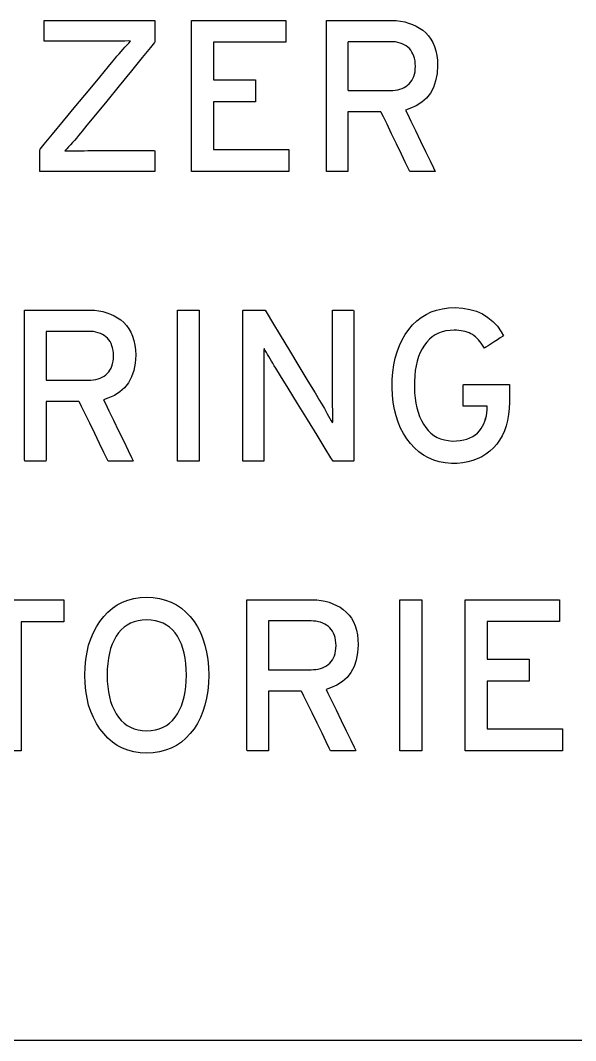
# Model space of a CAD drawing. Extents: x 1 to 47.7, y 0.2 to 35.
# Drawn here: x 21.114 to 21.414, y 16.929 to 17.478 of the extents above; entities that cross this region are included whole.
import ezdxf

# ---------------------------------------------------------------- set-up
doc = ezdxf.new("R2010")
doc.units = 0
doc.header["$MEASUREMENT"] = 0
doc.layers.add('4_2__4U__FRONT_PANEL_W_24_', color=7, linetype='CONTINUOUS')
doc.layers.add('5_1___24__TARGET_LEDS___12', color=7, linetype='CONTINUOUS')

msp = doc.modelspace()

# ---------------------------------------------------------------- linework, layer by layer
at = {"layer": '4_2__4U__FRONT_PANEL_W_24_'}
for points in [[(21.12484, 17.39674), (21.12484, 17.39717), (21.12484, 17.39833), (21.12484, 17.39999), (21.12484, 17.40195), (21.12484, 17.40398), (21.12484, 17.40587), (21.12484, 17.40741), (21.12484, 17.40838), (21.12496, 17.40876), (21.12718, 17.41144), (21.13161, 17.4168), (21.13754, 17.42396), (21.14423, 17.43205), (21.15098, 17.44021), (21.15706, 17.44755), (21.16175, 17.45322), (21.16433, 17.45633), (21.16526, 17.45746), (21.16638, 17.4588), (21.16749, 17.46009), (21.16857, 17.46135), (21.16963, 17.46256), (21.17067, 17.46373), (21.17169, 17.46485), (21.17269, 17.46594), (21.17367, 17.46698), (21.17239, 17.46709), (21.17068, 17.46704), (21.16892, 17.46701), (21.16709, 17.46698), (21.16521, 17.46695), (21.16326, 17.46693), (21.16126, 17.46692), (21.1592, 17.46691), (21.15737, 17.46691), (21.15597, 17.46691), (21.15281, 17.46691), (21.14843, 17.46691), (21.14339, 17.46691), (21.13823, 17.46691), (21.13351, 17.46691), (21.12976, 17.46691), (21.12754, 17.46691), (21.12717, 17.46698), (21.12717, 17.46771), (21.12717, 17.46904), (21.12717, 17.47076), (21.12717, 17.47266), (21.12717, 17.47455), (21.12717, 17.47623), (21.12717, 17.47748), (21.12717, 17.47811), (21.1283, 17.47814), (21.13317, 17.47814), (21.1409, 17.47814), (21.15039, 17.47814), (21.16059, 17.47814), (21.17039, 17.47814), (21.17873, 17.47814), (21.18453, 17.47814), (21.1867, 17.47814), (21.1867, 17.47771), (21.1867, 17.47656), (21.1867, 17.4749), (21.1867, 17.47296), (21.1867, 17.47093), (21.1867, 17.46904), (21.1867, 17.46751), (21.1867, 17.46654), (21.18658, 17.46616), (21.18439, 17.46348), (21.18001, 17.45812), (21.17415, 17.45096), (21.16753, 17.44286), (21.16086, 17.43469), (21.15485, 17.42734), (21.15022, 17.42167), (21.14767, 17.41855), (21.14676, 17.41742), (21.14565, 17.41608), (21.14456, 17.41477), (21.14348, 17.41351), (21.14242, 17.4123), (21.14138, 17.41113), (21.14034, 17.41001), (21.13933, 17.40893), (21.13833, 17.40789), (21.1396, 17.40779), (21.14131, 17.40784), (21.14308, 17.40788), (21.14491, 17.40791), (21.14679, 17.40794), (21.14873, 17.40796), (21.15073, 17.40797), (21.15279, 17.40798), (21.15463, 17.40798), (21.15612, 17.40798), (21.15947, 17.40798), (21.16412, 17.40798), (21.16947, 17.40798), (21.17495, 17.40798), (21.17997, 17.40798), (21.18395, 17.40798), (21.18631, 17.40798), (21.1867, 17.4079), (21.1867, 17.40717), (21.1867, 17.40585), (21.1867, 17.40413), (21.1867, 17.40222), (21.1867, 17.40033), (21.1867, 17.39865), (21.1867, 17.3974), (21.1867, 17.39677), (21.18552, 17.39674), (21.18046, 17.39674), (21.17244, 17.39674), (21.16257, 17.39674), (21.15198, 17.39674), (21.14179, 17.39674), (21.13312, 17.39674), (21.1271, 17.39674)], [(21.33917, 17.4538), (21.33887, 17.44949), (21.33813, 17.44558), (21.33693, 17.44208), (21.33529, 17.43899), (21.33319, 17.43631), (21.33065, 17.43404), (21.32767, 17.43217), (21.32423, 17.43072), (21.3219, 17.42984), (21.32289, 17.42779), (21.32477, 17.4239), (21.32724, 17.4188), (21.32999, 17.41311), (21.33273, 17.40745), (21.33515, 17.40244), (21.33697, 17.39869), (21.33787, 17.39683), (21.33764, 17.39674), (21.33649, 17.39674), (21.33469, 17.39674), (21.33249, 17.39674), (21.33013, 17.39674), (21.32788, 17.39674), (21.32598, 17.39674), (21.3247, 17.39674), (21.32427, 17.39675), (21.32359, 17.39815), (21.32197, 17.40149), (21.3197, 17.40616), (21.31708, 17.41158), (21.31439, 17.41712), (21.31192, 17.42221), (21.30997, 17.42623), (21.30883, 17.42859), (21.30851, 17.42896), (21.3073, 17.42896), (21.30515, 17.42896), (21.30238, 17.42896), (21.29932, 17.42896), (21.29631, 17.42896), (21.29367, 17.42896), (21.29174, 17.42896), (21.29086, 17.42896), (21.29083, 17.42814), (21.29083, 17.42527), (21.29083, 17.4209), (21.29083, 17.41563), (21.29083, 17.41006), (21.29083, 17.40479), (21.29083, 17.40042), (21.29083, 17.39755), (21.29082, 17.39674), (21.29024, 17.39674), (21.28899, 17.39674), (21.28728, 17.39674), (21.28532, 17.39674), (21.28333, 17.39674), (21.28153, 17.39674), (21.28013, 17.39674), (21.27934, 17.39674), (21.27925, 17.39767), (21.27925, 17.40362), (21.27925, 17.41378), (21.27925, 17.42663), (21.27925, 17.44065), (21.27925, 17.45432), (21.27925, 17.46614), (21.27925, 17.47457), (21.27925, 17.47812), (21.28032, 17.47814), (21.28357, 17.47814), (21.28838, 17.47814), (21.29409, 17.47814), (21.30007, 17.47814), (21.30566, 17.47814), (21.31023, 17.47814), (21.31314, 17.47814), (21.3145, 17.47814), (21.31691, 17.47802), (21.31923, 17.47774), (21.32145, 17.47731), (21.32358, 17.47672), (21.32561, 17.47598), (21.32755, 17.47508), (21.32939, 17.47403), (21.33114, 17.47282), (21.33279, 17.47144), (21.33427, 17.46986), (21.33555, 17.46811), (21.33664, 17.46617), (21.33753, 17.46406), (21.33823, 17.46176), (21.33874, 17.45929), (21.33905, 17.45664)], [(21.32726, 17.45347), (21.32718, 17.45497), (21.32701, 17.45638), (21.32675, 17.45771), (21.32638, 17.45893), (21.32592, 17.46007), (21.32537, 17.46111), (21.32472, 17.46206), (21.32397, 17.46292), (21.32313, 17.4637), (21.3222, 17.46441), (21.3212, 17.46502), (21.32012, 17.46554), (21.31897, 17.46596), (21.31774, 17.46628), (21.31644, 17.46651), (21.31507, 17.46664), (21.31381, 17.46667), (21.31268, 17.46667), (21.31013, 17.46667), (21.30662, 17.46667), (21.30262, 17.46667), (21.29859, 17.46667), (21.29499, 17.46667), (21.29228, 17.46667), (21.29091, 17.46667), (21.29083, 17.46614), (21.29083, 17.46386), (21.29083, 17.46026), (21.29083, 17.45587), (21.29083, 17.45122), (21.29083, 17.44683), (21.29083, 17.44323), (21.29083, 17.44095), (21.29091, 17.44042), (21.29228, 17.44042), (21.29499, 17.44042), (21.29859, 17.44042), (21.30262, 17.44042), (21.30662, 17.44042), (21.31013, 17.44042), (21.31268, 17.44042), (21.31381, 17.44042), (21.31505, 17.44045), (21.3164, 17.44057), (21.31768, 17.44079), (21.31889, 17.4411), (21.32003, 17.4415), (21.3211, 17.44199), (21.3221, 17.44257), (21.32302, 17.44324), (21.32388, 17.444), (21.32465, 17.44484), (21.32532, 17.44579), (21.32589, 17.44682), (21.32636, 17.44796), (21.32673, 17.44919), (21.32701, 17.45052), (21.32718, 17.45194)], [(21.17648, 17.29776), (21.17617, 17.29344), (21.17542, 17.28953), (21.17423, 17.28603), (21.17258, 17.28294), (21.17049, 17.28026), (21.16795, 17.27799), (21.16496, 17.27613), (21.16153, 17.27468), (21.15919, 17.27379), (21.16019, 17.27174), (21.16207, 17.26785), (21.16453, 17.26276), (21.16729, 17.25707), (21.17003, 17.2514), (21.17245, 17.24639), (21.17427, 17.24264), (21.17517, 17.24079), (21.17494, 17.24069), (21.17379, 17.24069), (21.17199, 17.24069), (21.16978, 17.24069), (21.16742, 17.24069), (21.16517, 17.24069), (21.16327, 17.24069), (21.16199, 17.24069), (21.16156, 17.2407), (21.16088, 17.2421), (21.15927, 17.24544), (21.157, 17.25012), (21.15438, 17.25553), (21.15169, 17.26108), (21.14922, 17.26616), (21.14727, 17.27018), (21.14613, 17.27254), (21.14581, 17.27291), (21.1446, 17.27291), (21.14245, 17.27291), (21.13968, 17.27291), (21.13662, 17.27291), (21.1336, 17.27291), (21.13097, 17.27291), (21.12904, 17.27291), (21.12815, 17.27291), (21.12813, 17.2721), (21.12813, 17.26923), (21.12813, 17.26486), (21.12813, 17.25958), (21.12813, 17.25401), (21.12813, 17.24874), (21.12813, 17.24437), (21.12813, 17.2415), (21.12811, 17.24069), (21.12754, 17.24069), (21.12628, 17.24069), (21.12457, 17.24069), (21.12261, 17.24069), (21.12063, 17.24069), (21.11883, 17.24069), (21.11743, 17.24069), (21.11664, 17.24069), (21.11655, 17.24162), (21.11655, 17.24758), (21.11655, 17.25774), (21.11655, 17.27059), (21.11655, 17.28461), (21.11655, 17.29828), (21.11655, 17.3101), (21.11655, 17.31854), (21.11655, 17.32208), (21.11762, 17.3221), (21.12087, 17.3221), (21.12568, 17.3221), (21.13139, 17.3221), (21.13737, 17.3221), (21.14296, 17.3221), (21.14754, 17.3221), (21.15044, 17.3221), (21.15181, 17.3221), (21.15421, 17.32198), (21.15653, 17.3217), (21.15875, 17.32127), (21.16087, 17.32068), (21.16291, 17.31994), (21.16484, 17.31904), (21.16669, 17.31799), (21.16844, 17.31678), (21.17009, 17.31539), (21.17156, 17.31382), (21.17284, 17.31206), (21.17393, 17.31013), (21.17483, 17.30801), (21.17553, 17.30572), (21.17604, 17.30325), (21.17635, 17.30059)], [(21.28283, 17.24069), (21.28168, 17.24255), (21.27862, 17.24752), (21.27421, 17.25468), (21.26904, 17.26309), (21.26366, 17.27183), (21.25864, 17.27998), (21.25456, 17.2866), (21.25199, 17.29078), (21.25117, 17.29213), (21.2504, 17.2934), (21.24966, 17.29464), (21.24895, 17.29584), (21.24826, 17.29701), (21.24759, 17.29814), (21.24695, 17.29924), (21.24633, 17.3003), (21.24574, 17.30132), (21.2455, 17.30066), (21.2455, 17.2987), (21.24551, 17.29668), (21.24552, 17.2946), (21.24553, 17.29245), (21.24554, 17.29025), (21.24556, 17.28797), (21.24558, 17.28564), (21.2456, 17.28324), (21.24561, 17.28175), (21.24561, 17.27796), (21.24561, 17.27226), (21.24561, 17.26541), (21.24561, 17.25817), (21.24561, 17.25132), (21.24561, 17.24562), (21.24561, 17.24183), (21.2456, 17.24069), (21.24507, 17.24069), (21.24387, 17.24069), (21.24221, 17.24069), (21.2403, 17.24069), (21.23834, 17.24069), (21.23655, 17.24069), (21.23513, 17.24069), (21.23429, 17.24069), (21.23415, 17.24126), (21.23415, 17.24654), (21.23415, 17.25613), (21.23415, 17.26858), (21.23415, 17.2824), (21.23415, 17.29611), (21.23415, 17.30824), (21.23415, 17.31731), (21.23415, 17.32185), (21.23438, 17.3221), (21.23536, 17.3221), (21.23692, 17.3221), (21.23885, 17.3221), (21.24091, 17.3221), (21.24289, 17.3221), (21.24458, 17.3221), (21.24575, 17.3221), (21.24619, 17.3221), (21.24728, 17.32029), (21.2502, 17.31545), (21.2544, 17.30849), (21.25934, 17.30031), (21.26447, 17.2918), (21.26925, 17.28387), (21.27314, 17.27743), (21.27559, 17.27336), (21.27642, 17.27197), (21.27731, 17.27046), (21.27815, 17.269), (21.27896, 17.26759), (21.27973, 17.26624), (21.28047, 17.26494), (21.28117, 17.26369), (21.28183, 17.26249), (21.28246, 17.26135), (21.2827, 17.262), (21.28268, 17.26402), (21.28266, 17.26609), (21.28264, 17.26822), (21.28263, 17.27041), (21.28262, 17.27266), (21.28261, 17.27496), (21.2826, 17.27732), (21.2826, 17.27974), (21.2826, 17.28122), (21.2826, 17.285), (21.2826, 17.29067), (21.2826, 17.29749), (21.2826, 17.3047), (21.2826, 17.31152), (21.2826, 17.31719), (21.2826, 17.32096), (21.28261, 17.3221), (21.28314, 17.3221), (21.28434, 17.3221), (21.286, 17.3221), (21.28791, 17.3221), (21.28987, 17.3221), (21.29166, 17.3221), (21.29309, 17.3221), (21.29393, 17.3221), (21.29407, 17.32153), (21.29407, 17.31626), (21.29407, 17.30666), (21.29407, 17.29421), (21.29407, 17.2804), (21.29407, 17.26668), (21.29407, 17.25455), (21.29407, 17.24548), (21.29407, 17.24095), (21.29386, 17.24069), (21.29294, 17.24069), (21.29148, 17.24069), (21.28968, 17.24069), (21.28776, 17.24069), (21.28591, 17.24069), (21.28433, 17.24069), (21.28324, 17.24069)], [(21.37795, 17.27256), (21.37782, 17.26906), (21.37748, 17.26576), (21.37693, 17.26264), (21.37617, 17.25971), (21.3752, 17.25697), (21.37402, 17.25442), (21.37263, 17.25205), (21.37103, 17.24987), (21.36923, 17.24787), (21.36727, 17.24605), (21.36518, 17.24445), (21.36296, 17.24307), (21.3606, 17.24191), (21.35811, 17.24096), (21.35548, 17.24024), (21.35272, 17.23974), (21.34982, 17.23945), (21.34664, 17.23943), (21.34328, 17.23975), (21.3401, 17.24037), (21.33708, 17.24127), (21.33425, 17.24246), (21.33158, 17.24395), (21.32909, 17.24573), (21.32677, 17.24779), (21.32462, 17.25015), (21.32262, 17.25275), (21.32081, 17.25553), (21.31924, 17.2585), (21.3179, 17.26167), (21.31678, 17.26502), (21.3159, 17.26858), (21.31525, 17.27233), (21.31482, 17.27627), (21.31463, 17.28041), (21.3147, 17.28463), (21.31502, 17.28868), (21.31556, 17.29253), (21.31634, 17.29619), (21.31734, 17.29966), (21.31858, 17.30294), (21.32004, 17.30603), (21.32173, 17.30893), (21.32366, 17.31164), (21.32572, 17.3141), (21.32796, 17.31627), (21.33037, 17.31816), (21.33295, 17.31976), (21.33571, 17.32106), (21.33864, 17.32208), (21.34174, 17.32281), (21.34502, 17.32326), (21.34858, 17.3234), (21.35271, 17.32312), (21.35656, 17.32246), (21.36011, 17.32142), (21.36338, 17.31999), (21.36635, 17.31817), (21.36903, 17.31597), (21.37142, 17.31338), (21.37353, 17.3104), (21.37472, 17.30817), (21.37412, 17.30779), (21.37297, 17.30705), (21.37144, 17.30607), (21.36972, 17.30496), (21.36798, 17.30384), (21.36641, 17.30284), (21.36519, 17.30205), (21.3645, 17.30161), (21.36407, 17.30214), (21.36338, 17.30322), (21.36267, 17.30422), (21.36195, 17.30516), (21.3612, 17.30604), (21.36043, 17.30684), (21.35964, 17.30758), (21.35882, 17.30826), (21.35799, 17.30887), (21.35711, 17.30937), (21.35617, 17.30981), (21.35518, 17.31019), (21.35413, 17.31051), (21.35303, 17.31077), (21.35187, 17.31098), (21.35066, 17.31113), (21.3494, 17.31122), (21.34808, 17.31125), (21.34588, 17.31115), (21.34371, 17.31084), (21.34166, 17.31034), (21.33974, 17.30964), (21.33795, 17.30875), (21.33628, 17.30765), (21.33474, 17.30636), (21.33332, 17.30487), (21.33204, 17.30317), (21.33087, 17.30127), (21.32985, 17.29921), (21.32897, 17.29701), (21.32823, 17.29464), (21.32763, 17.29212), (21.32717, 17.28945), (21.32686, 17.28663), (21.32669, 17.28365), (21.32665, 17.28054), (21.32677, 17.27753), (21.32702, 17.27467), (21.32742, 17.27196), (21.32795, 17.26941), (21.32863, 17.267), (21.32945, 17.26475), (21.33042, 17.26265), (21.33152, 17.26069), (21.33276, 17.25887), (21.33412, 17.25722), (21.33561, 17.25577), (21.33722, 17.25454), (21.33896, 17.25352), (21.34083, 17.25271), (21.34282, 17.25211), (21.34494, 17.25173), (21.34719, 17.25155), (21.34938, 17.2516), (21.3514, 17.25179), (21.35328, 17.25213), (21.35502, 17.2526), (21.35663, 17.25321), (21.3581, 17.25395), (21.35944, 17.25483), (21.36064, 17.25585), (21.3617, 17.25701), (21.36259, 17.25824), (21.36338, 17.25953), (21.36406, 17.26087), (21.36463, 17.26226), (21.36509, 17.2637), (21.36546, 17.26519), (21.36571, 17.26674), (21.36587, 17.26833), (21.36591, 17.2699), (21.36591, 17.26991), (21.36591, 17.26995), (21.36591, 17.26999), (21.36591, 17.27005), (21.36591, 17.2701), (21.36591, 17.27016), (21.36591, 17.2702), (21.36591, 17.27023), (21.36589, 17.27024), (21.36522, 17.27024), (21.36384, 17.27024), (21.36197, 17.27024), (21.35984, 17.27024), (21.35767, 17.27024), (21.35568, 17.27024), (21.35411, 17.27024), (21.35319, 17.27024), (21.35303, 17.27032), (21.35303, 17.27106), (21.35303, 17.27241), (21.35303, 17.27417), (21.35303, 17.27613), (21.35303, 17.27808), (21.35303, 17.27983), (21.35303, 17.28116), (21.35303, 17.28187), (21.35338, 17.28193), (21.35525, 17.28193), (21.35833, 17.28193), (21.36219, 17.28193), (21.3664, 17.28193), (21.37051, 17.28193), (21.3741, 17.28193), (21.37671, 17.28193), (21.37792, 17.28193), (21.37795, 17.28171), (21.37795, 17.28091), (21.37795, 17.27968), (21.37795, 17.27819), (21.37795, 17.2766), (21.37795, 17.27508), (21.37795, 17.27379), (21.37795, 17.27289)], [(21.16455, 17.29742), (21.16448, 17.29893), (21.16431, 17.30034), (21.16404, 17.30166), (21.16368, 17.30289), (21.16322, 17.30403), (21.16267, 17.30507), (21.16202, 17.30602), (21.16127, 17.30687), (21.16043, 17.30766), (21.1595, 17.30837), (21.1585, 17.30898), (21.15742, 17.30949), (21.15627, 17.30991), (21.15504, 17.31024), (21.15374, 17.31046), (21.15236, 17.31059), (21.15111, 17.31063), (21.14997, 17.31063), (21.14742, 17.31063), (21.14392, 17.31063), (21.13992, 17.31063), (21.13589, 17.31063), (21.13228, 17.31063), (21.12957, 17.31063), (21.12821, 17.31063), (21.12813, 17.3101), (21.12813, 17.30781), (21.12813, 17.30421), (21.12813, 17.29983), (21.12813, 17.29518), (21.12813, 17.29079), (21.12813, 17.28719), (21.12813, 17.28491), (21.12821, 17.28438), (21.12957, 17.28438), (21.13228, 17.28438), (21.13589, 17.28438), (21.13992, 17.28438), (21.14392, 17.28438), (21.14742, 17.28438), (21.14997, 17.28438), (21.15111, 17.28438), (21.15234, 17.28441), (21.1537, 17.28453), (21.15498, 17.28475), (21.15619, 17.28505), (21.15733, 17.28545), (21.15839, 17.28594), (21.15939, 17.28652), (21.16031, 17.28719), (21.16117, 17.28795), (21.16194, 17.2888), (21.16261, 17.28974), (21.16318, 17.29078), (21.16365, 17.29192), (21.16403, 17.29315), (21.1643, 17.29447), (21.16448, 17.2959)], [(21.21584, 17.12538), (21.2157, 17.12105), (21.21531, 17.11692), (21.21468, 17.11301), (21.21381, 17.1093), (21.2127, 17.10581), (21.21136, 17.10252), (21.20977, 17.09944), (21.20794, 17.09657), (21.20585, 17.09389), (21.20356, 17.09148), (21.20108, 17.08937), (21.19842, 17.08759), (21.19558, 17.08611), (21.19256, 17.08495), (21.18935, 17.0841), (21.18596, 17.08356), (21.18239, 17.08334), (21.17884, 17.08356), (21.17548, 17.0841), (21.17231, 17.08495), (21.16932, 17.08611), (21.16652, 17.08759), (21.1639, 17.08937), (21.16147, 17.09148), (21.15923, 17.09389), (21.15715, 17.09657), (21.15527, 17.09944), (21.15364, 17.10252), (21.15226, 17.10581), (21.15112, 17.1093), (21.15023, 17.11301), (21.14959, 17.11692), (21.14919, 17.12105), (21.14904, 17.12538), (21.14919, 17.12972), (21.14959, 17.13385), (21.15023, 17.13777), (21.15112, 17.1415), (21.15226, 17.14501), (21.15364, 17.14833), (21.15527, 17.15144), (21.15715, 17.15434), (21.15923, 17.15702), (21.16147, 17.1594), (21.1639, 17.16147), (21.16652, 17.16322), (21.16932, 17.16467), (21.17231, 17.16581), (21.17548, 17.16664), (21.17884, 17.16716), (21.18239, 17.16737), (21.18596, 17.16716), (21.18935, 17.16664), (21.19256, 17.16581), (21.19558, 17.16467), (21.19842, 17.16322), (21.20108, 17.16147), (21.20356, 17.1594), (21.20585, 17.15702), (21.20794, 17.15434), (21.20977, 17.15144), (21.21136, 17.14833), (21.2127, 17.14501), (21.21381, 17.1415), (21.21468, 17.13777), (21.21531, 17.13385), (21.2157, 17.12972)], [(21.29637, 17.14172), (21.29607, 17.1374), (21.29532, 17.13349), (21.29413, 17.12999), (21.29248, 17.1269), (21.29039, 17.12422), (21.28785, 17.12195), (21.28486, 17.12008), (21.28143, 17.11863), (21.27909, 17.11775), (21.28008, 17.11569), (21.28197, 17.11181), (21.28443, 17.10671), (21.28718, 17.10102), (21.28992, 17.09536), (21.29235, 17.09035), (21.29416, 17.0866), (21.29506, 17.08475), (21.29483, 17.08465), (21.29369, 17.08465), (21.29189, 17.08465), (21.28968, 17.08465), (21.28732, 17.08465), (21.28507, 17.08465), (21.28317, 17.08465), (21.28189, 17.08465), (21.28146, 17.08466), (21.28078, 17.08606), (21.27916, 17.0894), (21.2769, 17.09407), (21.27427, 17.09949), (21.27158, 17.10503), (21.26912, 17.11012), (21.26717, 17.11414), (21.26602, 17.11649), (21.2657, 17.11686), (21.2645, 17.11686), (21.26234, 17.11686), (21.25957, 17.11686), (21.25651, 17.11686), (21.2535, 17.11686), (21.25086, 17.11686), (21.24894, 17.11686), (21.24805, 17.11686), (21.24803, 17.11605), (21.24803, 17.11318), (21.24803, 17.10881), (21.24803, 17.10354), (21.24803, 17.09797), (21.24803, 17.0927), (21.24803, 17.08833), (21.24803, 17.08546), (21.24801, 17.08465), (21.24744, 17.08465), (21.24618, 17.08465), (21.24447, 17.08465), (21.24251, 17.08465), (21.24052, 17.08465), (21.23872, 17.08465), (21.23732, 17.08465), (21.23654, 17.08465), (21.23644, 17.08558), (21.23644, 17.09154), (21.23644, 17.1017), (21.23644, 17.11454), (21.23644, 17.12856), (21.23644, 17.14224), (21.23644, 17.15405), (21.23644, 17.16249), (21.23644, 17.16603), (21.23751, 17.16606), (21.24077, 17.16606), (21.24557, 17.16606), (21.25129, 17.16606), (21.25726, 17.16606), (21.26286, 17.16606), (21.26743, 17.16606), (21.27033, 17.16606), (21.2717, 17.16605), (21.27411, 17.16593), (21.27642, 17.16566), (21.27865, 17.16522), (21.28077, 17.16464), (21.2828, 17.1639), (21.28474, 17.163), (21.28659, 17.16194), (21.28834, 17.16074), (21.28999, 17.15935), (21.29146, 17.15777), (21.29274, 17.15602), (21.29383, 17.15409), (21.29473, 17.15197), (21.29543, 17.14968), (21.29593, 17.1472), (21.29625, 17.14455)], [(21.20381, 17.12538), (21.20374, 17.12858), (21.20351, 17.13161), (21.20314, 17.13448), (21.20261, 17.13718), (21.20194, 17.13972), (21.20112, 17.14209), (21.20015, 17.1443), (21.19903, 17.14634), (21.19775, 17.14819), (21.19633, 17.14981), (21.19476, 17.15122), (21.19305, 17.15242), (21.1912, 17.1534), (21.18921, 17.15418), (21.18708, 17.15473), (21.1848, 17.15508), (21.18239, 17.15521), (21.18002, 17.15508), (21.17779, 17.15473), (21.17569, 17.15418), (21.17373, 17.1534), (21.17191, 17.15242), (21.17022, 17.15122), (21.16866, 17.14981), (21.16725, 17.14819), (21.16596, 17.14634), (21.16481, 17.1443), (21.16382, 17.14209), (21.16298, 17.13972), (21.1623, 17.13718), (21.16177, 17.13448), (21.16139, 17.13161), (21.16116, 17.12858), (21.16108, 17.12538), (21.16116, 17.12222), (21.16139, 17.11922), (21.16177, 17.11639), (21.1623, 17.11372), (21.16298, 17.1112), (21.16382, 17.10886), (21.16481, 17.10667), (21.16596, 17.10464), (21.16725, 17.10276), (21.16866, 17.10105), (21.17022, 17.09958), (21.17191, 17.09833), (21.17373, 17.09731), (21.17569, 17.09651), (21.17779, 17.09595), (21.18002, 17.09561), (21.18239, 17.09549), (21.1848, 17.09561), (21.18708, 17.09595), (21.18921, 17.09651), (21.1912, 17.09731), (21.19305, 17.09833), (21.19476, 17.09958), (21.19633, 17.10105), (21.19775, 17.10276), (21.19903, 17.10464), (21.20015, 17.10667), (21.20112, 17.10886), (21.20194, 17.1112), (21.20261, 17.11372), (21.20314, 17.11639), (21.20351, 17.11922), (21.20374, 17.12222)], [(21.28445, 17.14137), (21.28438, 17.14288), (21.28421, 17.1443), (21.28394, 17.14562), (21.28358, 17.14685), (21.28312, 17.14798), (21.28256, 17.14903), (21.28191, 17.14998), (21.28117, 17.15083), (21.28032, 17.15162), (21.27939, 17.15233), (21.27839, 17.15294), (21.27731, 17.15345), (21.27616, 17.15387), (21.27494, 17.1542), (21.27364, 17.15442), (21.27226, 17.15455), (21.27101, 17.15459), (21.26987, 17.15459), (21.26732, 17.15459), (21.26382, 17.15459), (21.25982, 17.15459), (21.25579, 17.15459), (21.25218, 17.15459), (21.24947, 17.15459), (21.24811, 17.15459), (21.24803, 17.15406), (21.24803, 17.15177), (21.24803, 17.14817), (21.24803, 17.14379), (21.24803, 17.13913), (21.24803, 17.13475), (21.24803, 17.13115), (21.24803, 17.12886), (21.24811, 17.12833), (21.24947, 17.12833), (21.25218, 17.12833), (21.25579, 17.12833), (21.25982, 17.12833), (21.26382, 17.12833), (21.26732, 17.12833), (21.26987, 17.12833), (21.27101, 17.12833), (21.27224, 17.12836), (21.2736, 17.12849), (21.27488, 17.1287), (21.27609, 17.12901), (21.27723, 17.12941), (21.27829, 17.1299), (21.27929, 17.13048), (21.28021, 17.13115), (21.28107, 17.13191), (21.28184, 17.13276), (21.28251, 17.1337), (21.28308, 17.13474), (21.28355, 17.13587), (21.28393, 17.1371), (21.2842, 17.13843), (21.28438, 17.13985)]]:
    msp.add_lwpolyline(points, close=True, dxfattribs=at)
for points in [[(21.20657, 17.39674), (21.20657, 17.47814), (21.25737, 17.47814), (21.25737, 17.46634), (21.21837, 17.46634), (21.21837, 17.4461), (21.24102, 17.4461), (21.24102, 17.43429), (21.21837, 17.43429), (21.21837, 17.40855), (21.25908, 17.40855), (21.25908, 17.39674), (21.20657, 17.39674)], [(21.19895, 17.24069), (21.19895, 17.3221), (21.21076, 17.3221), (21.21076, 17.24069), (21.19895, 17.24069)], [(21.11469, 17.15413), (21.11469, 17.08465), (21.10289, 17.08465), (21.10289, 17.15413), (21.07988, 17.15413), (21.07988, 17.16606), (21.13772, 17.16606), (21.13772, 17.15413), (21.11469, 17.15413)], [(21.31885, 17.08465), (21.31885, 17.16606), (21.33066, 17.16606), (21.33066, 17.08465), (21.31885, 17.08465)], [(21.35404, 17.08465), (21.35404, 17.16606), (21.40485, 17.16606), (21.40485, 17.15424), (21.36585, 17.15424), (21.36585, 17.13401), (21.3885, 17.13401), (21.3885, 17.12221), (21.36585, 17.12221), (21.36585, 17.09646), (21.40656, 17.09646), (21.40656, 17.08465), (21.35404, 17.08465)], [(21.93932, 16.92852), (21.81706, 16.92852), (21.69627, 16.92852), (21.57721, 16.92852), (21.46011, 16.92852), (21.34523, 16.92852), (21.23281, 16.92852), (21.1776, 16.92852), (21.1231, 16.92852), (21.06934, 16.92852), (21.01634, 16.92852), (20.96415, 16.92852), (20.91278, 16.92852), (20.86228, 16.92852), (20.81267, 16.92852)]]:
    msp.add_lwpolyline(points, dxfattribs=at)
at = {"layer": '5_1___24__TARGET_LEDS___12'}
for points in [[(21.12484, 17.39674), (21.12484, 17.39717), (21.12484, 17.39833), (21.12484, 17.39999), (21.12484, 17.40195), (21.12484, 17.40398), (21.12484, 17.40587), (21.12484, 17.40741), (21.12484, 17.40838), (21.12496, 17.40876), (21.12718, 17.41144), (21.13161, 17.4168), (21.13754, 17.42396), (21.14423, 17.43205), (21.15098, 17.44021), (21.15706, 17.44755), (21.16175, 17.45322), (21.16433, 17.45633), (21.16526, 17.45746), (21.16638, 17.4588), (21.16749, 17.46009), (21.16857, 17.46135), (21.16963, 17.46256), (21.17067, 17.46373), (21.17169, 17.46485), (21.17269, 17.46594), (21.17367, 17.46698), (21.17239, 17.46709), (21.17068, 17.46704), (21.16892, 17.46701), (21.16709, 17.46698), (21.16521, 17.46695), (21.16326, 17.46693), (21.16126, 17.46692), (21.1592, 17.46691), (21.15737, 17.46691), (21.15597, 17.46691), (21.15281, 17.46691), (21.14843, 17.46691), (21.14339, 17.46691), (21.13823, 17.46691), (21.13351, 17.46691), (21.12976, 17.46691), (21.12754, 17.46691), (21.12717, 17.46698), (21.12717, 17.46771), (21.12717, 17.46904), (21.12717, 17.47076), (21.12717, 17.47266), (21.12717, 17.47455), (21.12717, 17.47623), (21.12717, 17.47748), (21.12717, 17.47811), (21.1283, 17.47814), (21.13317, 17.47814), (21.1409, 17.47814), (21.15039, 17.47814), (21.16059, 17.47814), (21.17039, 17.47814), (21.17873, 17.47814), (21.18453, 17.47814), (21.1867, 17.47814), (21.1867, 17.47771), (21.1867, 17.47656), (21.1867, 17.4749), (21.1867, 17.47296), (21.1867, 17.47093), (21.1867, 17.46904), (21.1867, 17.46751), (21.1867, 17.46654), (21.18658, 17.46616), (21.18439, 17.46348), (21.18001, 17.45812), (21.17415, 17.45096), (21.16753, 17.44286), (21.16086, 17.43469), (21.15485, 17.42734), (21.15022, 17.42167), (21.14767, 17.41855), (21.14676, 17.41742), (21.14565, 17.41608), (21.14456, 17.41477), (21.14348, 17.41351), (21.14242, 17.4123), (21.14138, 17.41113), (21.14034, 17.41001), (21.13933, 17.40893), (21.13833, 17.40789), (21.1396, 17.40779), (21.14131, 17.40784), (21.14308, 17.40788), (21.14491, 17.40791), (21.14679, 17.40794), (21.14873, 17.40796), (21.15073, 17.40797), (21.15279, 17.40798), (21.15463, 17.40798), (21.15612, 17.40798), (21.15947, 17.40798), (21.16412, 17.40798), (21.16947, 17.40798), (21.17495, 17.40798), (21.17997, 17.40798), (21.18395, 17.40798), (21.18631, 17.40798), (21.1867, 17.4079), (21.1867, 17.40717), (21.1867, 17.40585), (21.1867, 17.40413), (21.1867, 17.40222), (21.1867, 17.40033), (21.1867, 17.39865), (21.1867, 17.3974), (21.1867, 17.39677), (21.18552, 17.39674), (21.18046, 17.39674), (21.17244, 17.39674), (21.16257, 17.39674), (21.15198, 17.39674), (21.14179, 17.39674), (21.13312, 17.39674), (21.1271, 17.39674)], [(21.33917, 17.4538), (21.33887, 17.44949), (21.33813, 17.44558), (21.33693, 17.44208), (21.33529, 17.43899), (21.33319, 17.43631), (21.33065, 17.43404), (21.32767, 17.43217), (21.32423, 17.43072), (21.3219, 17.42984), (21.32289, 17.42779), (21.32477, 17.4239), (21.32724, 17.4188), (21.32999, 17.41311), (21.33273, 17.40745), (21.33516, 17.40244), (21.33697, 17.39869), (21.33787, 17.39683), (21.33764, 17.39674), (21.33649, 17.39674), (21.33469, 17.39674), (21.33249, 17.39674), (21.33013, 17.39674), (21.32788, 17.39674), (21.32598, 17.39674), (21.3247, 17.39674), (21.32427, 17.39675), (21.32359, 17.39815), (21.32197, 17.40149), (21.3197, 17.40616), (21.31708, 17.41158), (21.31439, 17.41712), (21.31192, 17.42221), (21.30997, 17.42623), (21.30883, 17.42859), (21.30851, 17.42896), (21.3073, 17.42896), (21.30515, 17.42896), (21.30238, 17.42896), (21.29932, 17.42896), (21.29631, 17.42896), (21.29367, 17.42896), (21.29174, 17.42896), (21.29086, 17.42896), (21.29083, 17.42814), (21.29083, 17.42527), (21.29083, 17.4209), (21.29083, 17.41563), (21.29083, 17.41006), (21.29083, 17.40479), (21.29083, 17.40042), (21.29083, 17.39755), (21.29082, 17.39674), (21.29024, 17.39674), (21.28899, 17.39674), (21.28728, 17.39674), (21.28532, 17.39674), (21.28333, 17.39674), (21.28153, 17.39674), (21.28013, 17.39674), (21.27935, 17.39674), (21.27925, 17.39767), (21.27925, 17.40362), (21.27925, 17.41378), (21.27925, 17.42663), (21.27925, 17.44065), (21.27925, 17.45432), (21.27925, 17.46614), (21.27925, 17.47457), (21.27925, 17.47812), (21.28032, 17.47814), (21.28357, 17.47814), (21.28838, 17.47814), (21.29409, 17.47814), (21.30007, 17.47814), (21.30566, 17.47814), (21.31023, 17.47814), (21.31314, 17.47814), (21.3145, 17.47814), (21.31692, 17.47802), (21.31923, 17.47774), (21.32145, 17.47731), (21.32358, 17.47672), (21.32561, 17.47598), (21.32755, 17.47508), (21.32939, 17.47403), (21.33114, 17.47282), (21.33279, 17.47144), (21.33427, 17.46986), (21.33555, 17.46811), (21.33664, 17.46617), (21.33753, 17.46406), (21.33823, 17.46176), (21.33874, 17.45929), (21.33905, 17.45664)], [(21.32726, 17.45347), (21.32718, 17.45497), (21.32701, 17.45638), (21.32675, 17.45771), (21.32638, 17.45893), (21.32592, 17.46007), (21.32537, 17.46111), (21.32472, 17.46206), (21.32397, 17.46292), (21.32313, 17.4637), (21.3222, 17.46441), (21.3212, 17.46502), (21.32012, 17.46554), (21.31897, 17.46596), (21.31774, 17.46628), (21.31644, 17.46651), (21.31507, 17.46664), (21.31381, 17.46667), (21.31268, 17.46667), (21.31013, 17.46667), (21.30662, 17.46667), (21.30262, 17.46667), (21.29859, 17.46667), (21.29499, 17.46667), (21.29228, 17.46667), (21.29091, 17.46667), (21.29083, 17.46614), (21.29083, 17.46386), (21.29083, 17.46026), (21.29083, 17.45587), (21.29083, 17.45122), (21.29083, 17.44683), (21.29083, 17.44323), (21.29083, 17.44095), (21.29091, 17.44042), (21.29228, 17.44042), (21.29499, 17.44042), (21.29859, 17.44042), (21.30262, 17.44042), (21.30662, 17.44042), (21.31013, 17.44042), (21.31268, 17.44042), (21.31381, 17.44042), (21.31505, 17.44045), (21.3164, 17.44057), (21.31768, 17.44079), (21.31889, 17.4411), (21.32003, 17.4415), (21.3211, 17.44199), (21.3221, 17.44257), (21.32302, 17.44324), (21.32388, 17.444), (21.32465, 17.44484), (21.32532, 17.44579), (21.32589, 17.44682), (21.32636, 17.44796), (21.32673, 17.44919), (21.32701, 17.45052), (21.32718, 17.45194)], [(21.17648, 17.29776), (21.17617, 17.29344), (21.17542, 17.28953), (21.17423, 17.28603), (21.17258, 17.28294), (21.17049, 17.28026), (21.16795, 17.27799), (21.16496, 17.27613), (21.16153, 17.27468), (21.15919, 17.27379), (21.16019, 17.27174), (21.16207, 17.26785), (21.16453, 17.26276), (21.16729, 17.25707), (21.17003, 17.2514), (21.17245, 17.24639), (21.17427, 17.24264), (21.17517, 17.24079), (21.17494, 17.24069), (21.17379, 17.24069), (21.17199, 17.24069), (21.16978, 17.24069), (21.16742, 17.24069), (21.16517, 17.24069), (21.16327, 17.24069), (21.16199, 17.24069), (21.16156, 17.2407), (21.16088, 17.2421), (21.15927, 17.24544), (21.157, 17.25012), (21.15438, 17.25553), (21.15169, 17.26108), (21.14922, 17.26616), (21.14727, 17.27018), (21.14613, 17.27254), (21.14581, 17.27291), (21.1446, 17.27291), (21.14245, 17.27291), (21.13968, 17.27291), (21.13662, 17.27291), (21.1336, 17.27291), (21.13097, 17.27291), (21.12904, 17.27291), (21.12815, 17.27291), (21.12813, 17.2721), (21.12813, 17.26923), (21.12813, 17.26486), (21.12813, 17.25958), (21.12813, 17.25401), (21.12813, 17.24874), (21.12813, 17.24437), (21.12813, 17.2415), (21.12811, 17.24069), (21.12754, 17.24069), (21.12629, 17.24069), (21.12457, 17.24069), (21.12261, 17.24069), (21.12063, 17.24069), (21.11883, 17.24069), (21.11743, 17.24069), (21.11664, 17.24069), (21.11655, 17.24162), (21.11655, 17.24758), (21.11655, 17.25774), (21.11655, 17.27059), (21.11655, 17.28461), (21.11655, 17.29828), (21.11655, 17.3101), (21.11655, 17.31854), (21.11655, 17.32208), (21.11762, 17.3221), (21.12087, 17.3221), (21.12568, 17.3221), (21.13139, 17.3221), (21.13737, 17.3221), (21.14297, 17.3221), (21.14754, 17.3221), (21.15044, 17.3221), (21.15181, 17.3221), (21.15421, 17.32198), (21.15653, 17.3217), (21.15875, 17.32127), (21.16087, 17.32068), (21.16291, 17.31994), (21.16484, 17.31904), (21.16669, 17.31799), (21.16844, 17.31678), (21.17009, 17.31539), (21.17156, 17.31382), (21.17284, 17.31206), (21.17393, 17.31013), (21.17483, 17.30801), (21.17553, 17.30572), (21.17604, 17.30325), (21.17635, 17.30059)], [(21.28283, 17.24069), (21.28168, 17.24255), (21.27862, 17.24752), (21.27421, 17.25468), (21.26904, 17.26309), (21.26366, 17.27183), (21.25864, 17.27998), (21.25456, 17.2866), (21.25199, 17.29078), (21.25117, 17.29213), (21.2504, 17.2934), (21.24966, 17.29464), (21.24895, 17.29584), (21.24826, 17.29701), (21.24759, 17.29814), (21.24695, 17.29924), (21.24634, 17.3003), (21.24574, 17.30132), (21.2455, 17.30066), (21.2455, 17.2987), (21.24551, 17.29668), (21.24552, 17.2946), (21.24553, 17.29245), (21.24554, 17.29025), (21.24556, 17.28797), (21.24558, 17.28564), (21.2456, 17.28324), (21.24561, 17.28175), (21.24561, 17.27796), (21.24561, 17.27226), (21.24561, 17.26541), (21.24561, 17.25817), (21.24561, 17.25132), (21.24561, 17.24562), (21.24561, 17.24183), (21.2456, 17.24069), (21.24507, 17.24069), (21.24387, 17.24069), (21.24221, 17.24069), (21.2403, 17.24069), (21.23834, 17.24069), (21.23655, 17.24069), (21.23513, 17.24069), (21.23429, 17.24069), (21.23415, 17.24126), (21.23415, 17.24654), (21.23415, 17.25613), (21.23415, 17.26858), (21.23415, 17.2824), (21.23415, 17.29611), (21.23415, 17.30824), (21.23415, 17.31731), (21.23415, 17.32185), (21.23438, 17.3221), (21.23536, 17.3221), (21.23692, 17.3221), (21.23885, 17.3221), (21.24091, 17.3221), (21.24289, 17.3221), (21.24458, 17.3221), (21.24575, 17.3221), (21.24619, 17.3221), (21.24728, 17.32029), (21.2502, 17.31545), (21.2544, 17.30849), (21.25934, 17.30031), (21.26447, 17.2918), (21.26925, 17.28387), (21.27314, 17.27743), (21.27559, 17.27336), (21.27642, 17.27197), (21.27731, 17.27046), (21.27815, 17.269), (21.27896, 17.26759), (21.27973, 17.26624), (21.28047, 17.26494), (21.28117, 17.26369), (21.28183, 17.26249), (21.28246, 17.26135), (21.2827, 17.262), (21.28268, 17.26402), (21.28266, 17.26609), (21.28264, 17.26822), (21.28263, 17.27041), (21.28262, 17.27266), (21.28261, 17.27496), (21.2826, 17.27732), (21.2826, 17.27974), (21.2826, 17.28122), (21.2826, 17.285), (21.2826, 17.29067), (21.2826, 17.29749), (21.2826, 17.3047), (21.2826, 17.31152), (21.2826, 17.31719), (21.2826, 17.32096), (21.28261, 17.3221), (21.28314, 17.3221), (21.28434, 17.3221), (21.286, 17.3221), (21.28791, 17.3221), (21.28987, 17.3221), (21.29166, 17.3221), (21.29309, 17.3221), (21.29393, 17.3221), (21.29407, 17.32153), (21.29407, 17.31626), (21.29407, 17.30666), (21.29407, 17.29421), (21.29407, 17.2804), (21.29407, 17.26668), (21.29407, 17.25455), (21.29407, 17.24548), (21.29407, 17.24095), (21.29386, 17.24069), (21.29294, 17.24069), (21.29148, 17.24069), (21.28968, 17.24069), (21.28776, 17.24069), (21.28591, 17.24069), (21.28433, 17.24069), (21.28324, 17.24069)], [(21.37795, 17.27256), (21.37782, 17.26906), (21.37748, 17.26576), (21.37693, 17.26264), (21.37617, 17.25971), (21.3752, 17.25697), (21.37402, 17.25442), (21.37263, 17.25205), (21.37103, 17.24987), (21.36923, 17.24787), (21.36727, 17.24605), (21.36518, 17.24445), (21.36296, 17.24307), (21.3606, 17.24191), (21.35811, 17.24096), (21.35548, 17.24024), (21.35272, 17.23974), (21.34982, 17.23945), (21.34664, 17.23943), (21.34328, 17.23975), (21.3401, 17.24037), (21.33708, 17.24127), (21.33425, 17.24246), (21.33158, 17.24395), (21.32909, 17.24573), (21.32677, 17.24779), (21.32462, 17.25015), (21.32262, 17.25275), (21.32081, 17.25553), (21.31924, 17.2585), (21.3179, 17.26167), (21.31678, 17.26502), (21.3159, 17.26858), (21.31525, 17.27233), (21.31482, 17.27627), (21.31463, 17.28041), (21.3147, 17.28463), (21.31502, 17.28868), (21.31556, 17.29253), (21.31634, 17.29619), (21.31734, 17.29966), (21.31858, 17.30294), (21.32004, 17.30603), (21.32173, 17.30893), (21.32366, 17.31164), (21.32572, 17.3141), (21.32796, 17.31627), (21.33037, 17.31816), (21.33295, 17.31976), (21.33571, 17.32106), (21.33864, 17.32208), (21.34174, 17.32281), (21.34502, 17.32326), (21.34858, 17.3234), (21.35271, 17.32312), (21.35656, 17.32246), (21.36011, 17.32142), (21.36338, 17.31999), (21.36635, 17.31817), (21.36903, 17.31597), (21.37142, 17.31338), (21.37353, 17.3104), (21.37472, 17.30817), (21.37413, 17.30779), (21.37297, 17.30705), (21.37144, 17.30607), (21.36972, 17.30496), (21.36798, 17.30384), (21.36641, 17.30284), (21.36519, 17.30205), (21.3645, 17.30161), (21.36407, 17.30214), (21.36338, 17.30322), (21.36267, 17.30422), (21.36195, 17.30516), (21.3612, 17.30604), (21.36043, 17.30684), (21.35964, 17.30758), (21.35882, 17.30826), (21.35799, 17.30887), (21.35711, 17.30937), (21.35617, 17.30981), (21.35518, 17.31019), (21.35413, 17.31051), (21.35303, 17.31077), (21.35187, 17.31098), (21.35066, 17.31113), (21.3494, 17.31122), (21.34808, 17.31125), (21.34588, 17.31115), (21.34371, 17.31084), (21.34166, 17.31034), (21.33974, 17.30964), (21.33795, 17.30875), (21.33628, 17.30765), (21.33474, 17.30636), (21.33333, 17.30487), (21.33204, 17.30317), (21.33087, 17.30127), (21.32985, 17.29921), (21.32897, 17.29701), (21.32823, 17.29464), (21.32763, 17.29212), (21.32717, 17.28945), (21.32686, 17.28663), (21.32669, 17.28365), (21.32666, 17.28054), (21.32677, 17.27753), (21.32702, 17.27467), (21.32742, 17.27196), (21.32795, 17.26941), (21.32863, 17.267), (21.32945, 17.26475), (21.33042, 17.26265), (21.33152, 17.26069), (21.33276, 17.25887), (21.33412, 17.25722), (21.33561, 17.25577), (21.33722, 17.25454), (21.33896, 17.25352), (21.34083, 17.25271), (21.34282, 17.25211), (21.34494, 17.25173), (21.34719, 17.25155), (21.34938, 17.2516), (21.3514, 17.25179), (21.35328, 17.25213), (21.35502, 17.2526), (21.35663, 17.25321), (21.3581, 17.25395), (21.35944, 17.25483), (21.36064, 17.25585), (21.3617, 17.25701), (21.36259, 17.25824), (21.36338, 17.25953), (21.36406, 17.26087), (21.36463, 17.26226), (21.3651, 17.2637), (21.36546, 17.26519), (21.36571, 17.26674), (21.36587, 17.26833), (21.36591, 17.2699), (21.36591, 17.26991), (21.36591, 17.26995), (21.36591, 17.26999), (21.36591, 17.27005), (21.36591, 17.2701), (21.36591, 17.27016), (21.36591, 17.2702), (21.36591, 17.27023), (21.36589, 17.27024), (21.36522, 17.27024), (21.36384, 17.27024), (21.36197, 17.27024), (21.35984, 17.27024), (21.35767, 17.27024), (21.35568, 17.27024), (21.35411, 17.27024), (21.35319, 17.27024), (21.35303, 17.27032), (21.35303, 17.27106), (21.35303, 17.27241), (21.35303, 17.27417), (21.35303, 17.27613), (21.35303, 17.27808), (21.35303, 17.27983), (21.35303, 17.28116), (21.35303, 17.28187), (21.35338, 17.28193), (21.35525, 17.28193), (21.35833, 17.28193), (21.36219, 17.28193), (21.3664, 17.28193), (21.37051, 17.28193), (21.3741, 17.28193), (21.37671, 17.28193), (21.37792, 17.28193), (21.37795, 17.28171), (21.37795, 17.28091), (21.37795, 17.27968), (21.37795, 17.27819), (21.37795, 17.2766), (21.37795, 17.27508), (21.37795, 17.27379), (21.37795, 17.27289)], [(21.16455, 17.29742), (21.16448, 17.29893), (21.16431, 17.30034), (21.16404, 17.30166), (21.16368, 17.30289), (21.16322, 17.30403), (21.16267, 17.30507), (21.16202, 17.30602), (21.16127, 17.30687), (21.16043, 17.30766), (21.1595, 17.30837), (21.1585, 17.30898), (21.15742, 17.30949), (21.15627, 17.30991), (21.15504, 17.31024), (21.15374, 17.31046), (21.15236, 17.31059), (21.15111, 17.31063), (21.14997, 17.31063), (21.14742, 17.31063), (21.14392, 17.31063), (21.13992, 17.31063), (21.13589, 17.31063), (21.13228, 17.31063), (21.12957, 17.31063), (21.12821, 17.31063), (21.12813, 17.3101), (21.12813, 17.30781), (21.12813, 17.30421), (21.12813, 17.29983), (21.12813, 17.29518), (21.12813, 17.29079), (21.12813, 17.28719), (21.12813, 17.28491), (21.12821, 17.28438), (21.12957, 17.28438), (21.13228, 17.28438), (21.13589, 17.28438), (21.13992, 17.28438), (21.14392, 17.28438), (21.14742, 17.28438), (21.14997, 17.28438), (21.15111, 17.28438), (21.15234, 17.28441), (21.1537, 17.28453), (21.15498, 17.28475), (21.15619, 17.28505), (21.15733, 17.28545), (21.15839, 17.28594), (21.15939, 17.28652), (21.16031, 17.28719), (21.16117, 17.28795), (21.16194, 17.2888), (21.16261, 17.28974), (21.16318, 17.29078), (21.16365, 17.29192), (21.16403, 17.29315), (21.1643, 17.29447), (21.16448, 17.2959)], [(21.21584, 17.12538), (21.2157, 17.12105), (21.21531, 17.11692), (21.21468, 17.11301), (21.21381, 17.1093), (21.21271, 17.10581), (21.21136, 17.10252), (21.20977, 17.09944), (21.20794, 17.09657), (21.20585, 17.09389), (21.20356, 17.09148), (21.20108, 17.08937), (21.19842, 17.08759), (21.19558, 17.08611), (21.19256, 17.08495), (21.18935, 17.0841), (21.18596, 17.08356), (21.18239, 17.08334), (21.17884, 17.08356), (21.17548, 17.0841), (21.17231, 17.08495), (21.16932, 17.08611), (21.16652, 17.08759), (21.16391, 17.08937), (21.16148, 17.09148), (21.15923, 17.09389), (21.15715, 17.09657), (21.15527, 17.09944), (21.15364, 17.10252), (21.15226, 17.10581), (21.15112, 17.1093), (21.15023, 17.11301), (21.14959, 17.11692), (21.14919, 17.12105), (21.14904, 17.12538), (21.14919, 17.12972), (21.14959, 17.13385), (21.15023, 17.13777), (21.15112, 17.1415), (21.15226, 17.14501), (21.15364, 17.14833), (21.15527, 17.15144), (21.15715, 17.15434), (21.15923, 17.15702), (21.16148, 17.1594), (21.16391, 17.16147), (21.16652, 17.16322), (21.16932, 17.16467), (21.17231, 17.16581), (21.17548, 17.16664), (21.17884, 17.16716), (21.18239, 17.16737), (21.18596, 17.16716), (21.18935, 17.16664), (21.19256, 17.16581), (21.19558, 17.16467), (21.19842, 17.16322), (21.20108, 17.16147), (21.20356, 17.1594), (21.20585, 17.15702), (21.20794, 17.15434), (21.20977, 17.15144), (21.21136, 17.14833), (21.21271, 17.14501), (21.21381, 17.1415), (21.21468, 17.13777), (21.21531, 17.13385), (21.2157, 17.12972)], [(21.29637, 17.14172), (21.29607, 17.1374), (21.29532, 17.13349), (21.29413, 17.12999), (21.29248, 17.1269), (21.29039, 17.12422), (21.28785, 17.12195), (21.28486, 17.12008), (21.28143, 17.11863), (21.27909, 17.11775), (21.28008, 17.11569), (21.28197, 17.11181), (21.28443, 17.10671), (21.28718, 17.10102), (21.28992, 17.09536), (21.29235, 17.09035), (21.29416, 17.0866), (21.29506, 17.08475), (21.29483, 17.08465), (21.29369, 17.08465), (21.29189, 17.08465), (21.28968, 17.08465), (21.28732, 17.08465), (21.28507, 17.08465), (21.28317, 17.08465), (21.28189, 17.08465), (21.28146, 17.08466), (21.28078, 17.08606), (21.27916, 17.0894), (21.2769, 17.09407), (21.27427, 17.09949), (21.27158, 17.10503), (21.26912, 17.11012), (21.26717, 17.11414), (21.26602, 17.11649), (21.2657, 17.11686), (21.2645, 17.11686), (21.26234, 17.11686), (21.25957, 17.11686), (21.25651, 17.11686), (21.2535, 17.11686), (21.25086, 17.11686), (21.24894, 17.11686), (21.24805, 17.11686), (21.24803, 17.11605), (21.24803, 17.11318), (21.24803, 17.10881), (21.24803, 17.10354), (21.24803, 17.09797), (21.24803, 17.0927), (21.24803, 17.08833), (21.24803, 17.08546), (21.24801, 17.08465), (21.24744, 17.08465), (21.24618, 17.08465), (21.24447, 17.08465), (21.24251, 17.08465), (21.24052, 17.08465), (21.23872, 17.08465), (21.23732, 17.08465), (21.23654, 17.08465), (21.23645, 17.08558), (21.23645, 17.09154), (21.23645, 17.1017), (21.23645, 17.11454), (21.23645, 17.12856), (21.23645, 17.14224), (21.23645, 17.15405), (21.23645, 17.16249), (21.23645, 17.16603), (21.23751, 17.16606), (21.24077, 17.16606), (21.24557, 17.16606), (21.25129, 17.16606), (21.25726, 17.16606), (21.26286, 17.16606), (21.26743, 17.16606), (21.27033, 17.16606), (21.2717, 17.16605), (21.27411, 17.16593), (21.27642, 17.16566), (21.27865, 17.16522), (21.28077, 17.16464), (21.28281, 17.1639), (21.28474, 17.163), (21.28659, 17.16194), (21.28834, 17.16074), (21.28999, 17.15935), (21.29146, 17.15777), (21.29274, 17.15602), (21.29383, 17.15409), (21.29473, 17.15197), (21.29543, 17.14968), (21.29593, 17.1472), (21.29625, 17.14455)], [(21.20381, 17.12538), (21.20374, 17.12858), (21.20351, 17.13161), (21.20314, 17.13448), (21.20261, 17.13718), (21.20194, 17.13972), (21.20112, 17.14209), (21.20015, 17.1443), (21.19903, 17.14634), (21.19776, 17.14819), (21.19633, 17.14981), (21.19476, 17.15122), (21.19305, 17.15242), (21.1912, 17.1534), (21.18921, 17.15418), (21.18708, 17.15473), (21.1848, 17.15508), (21.18239, 17.15521), (21.18002, 17.15508), (21.17779, 17.15473), (21.17569, 17.15418), (21.17373, 17.1534), (21.17191, 17.15242), (21.17022, 17.15122), (21.16866, 17.14981), (21.16725, 17.14819), (21.16596, 17.14634), (21.16481, 17.1443), (21.16382, 17.14209), (21.16298, 17.13972), (21.1623, 17.13718), (21.16177, 17.13448), (21.16139, 17.13161), (21.16116, 17.12858), (21.16108, 17.12538), (21.16116, 17.12222), (21.16139, 17.11922), (21.16177, 17.11639), (21.1623, 17.11372), (21.16298, 17.1112), (21.16382, 17.10886), (21.16481, 17.10667), (21.16596, 17.10464), (21.16725, 17.10276), (21.16866, 17.10105), (21.17022, 17.09958), (21.17191, 17.09833), (21.17373, 17.09731), (21.17569, 17.09651), (21.17779, 17.09595), (21.18002, 17.09561), (21.18239, 17.09549), (21.1848, 17.09561), (21.18708, 17.09595), (21.18921, 17.09651), (21.1912, 17.09731), (21.19305, 17.09833), (21.19476, 17.09958), (21.19633, 17.10105), (21.19776, 17.10276), (21.19903, 17.10464), (21.20015, 17.10667), (21.20112, 17.10886), (21.20194, 17.1112), (21.20261, 17.11372), (21.20314, 17.11639), (21.20351, 17.11922), (21.20374, 17.12222)], [(21.28445, 17.14137), (21.28438, 17.14288), (21.28421, 17.1443), (21.28394, 17.14562), (21.28358, 17.14685), (21.28312, 17.14798), (21.28256, 17.14903), (21.28191, 17.14998), (21.28117, 17.15083), (21.28032, 17.15162), (21.27939, 17.15233), (21.27839, 17.15294), (21.27731, 17.15345), (21.27616, 17.15387), (21.27494, 17.1542), (21.27364, 17.15442), (21.27226, 17.15455), (21.27101, 17.15459), (21.26987, 17.15459), (21.26732, 17.15459), (21.26382, 17.15459), (21.25982, 17.15459), (21.25579, 17.15459), (21.25218, 17.15459), (21.24947, 17.15459), (21.24811, 17.15459), (21.24803, 17.15406), (21.24803, 17.15177), (21.24803, 17.14817), (21.24803, 17.14379), (21.24803, 17.13913), (21.24803, 17.13475), (21.24803, 17.13115), (21.24803, 17.12886), (21.24811, 17.12833), (21.24947, 17.12833), (21.25218, 17.12833), (21.25579, 17.12833), (21.25982, 17.12833), (21.26382, 17.12833), (21.26732, 17.12833), (21.26987, 17.12833), (21.27101, 17.12833), (21.27224, 17.12836), (21.2736, 17.12849), (21.27488, 17.1287), (21.27609, 17.12901), (21.27723, 17.12941), (21.27829, 17.1299), (21.27929, 17.13048), (21.28021, 17.13115), (21.28107, 17.13191), (21.28184, 17.13276), (21.28251, 17.1337), (21.28308, 17.13474), (21.28355, 17.13587), (21.28393, 17.1371), (21.2842, 17.13843), (21.28438, 17.13985)]]:
    msp.add_lwpolyline(points, close=True, dxfattribs=at)
for points in [[(21.20657, 17.39674), (21.20657, 17.47814), (21.25737, 17.47814), (21.25737, 17.46634), (21.21837, 17.46634), (21.21837, 17.4461), (21.24102, 17.4461), (21.24102, 17.43429), (21.21837, 17.43429), (21.21837, 17.40855), (21.25908, 17.40855), (21.25908, 17.39674), (21.20657, 17.39674)], [(21.19895, 17.24069), (21.19895, 17.3221), (21.21076, 17.3221), (21.21076, 17.24069), (21.19895, 17.24069)], [(21.11469, 17.15413), (21.11469, 17.08465), (21.10289, 17.08465), (21.10289, 17.15413), (21.07988, 17.15413), (21.07988, 17.16606), (21.13772, 17.16606), (21.13772, 17.15413), (21.11469, 17.15413)], [(21.31885, 17.08465), (21.31885, 17.16606), (21.33066, 17.16606), (21.33066, 17.08465), (21.31885, 17.08465)], [(21.35404, 17.08465), (21.35404, 17.16606), (21.40485, 17.16606), (21.40485, 17.15424), (21.36585, 17.15424), (21.36585, 17.13401), (21.3885, 17.13401), (21.3885, 17.12221), (21.36585, 17.12221), (21.36585, 17.09646), (21.40656, 17.09646), (21.40656, 17.08465), (21.35404, 17.08465)], [(21.93932, 16.92852), (21.81706, 16.92852), (21.69627, 16.92852), (21.57721, 16.92852), (21.46011, 16.92852), (21.34523, 16.92852), (21.23281, 16.92852), (21.1776, 16.92852), (21.1231, 16.92852), (21.06934, 16.92852), (21.01634, 16.92852), (20.96415, 16.92852), (20.91278, 16.92852), (20.86228, 16.92852), (20.81267, 16.92852)]]:
    msp.add_lwpolyline(points, dxfattribs=at)

doc.saveas('drawing.dxf')
